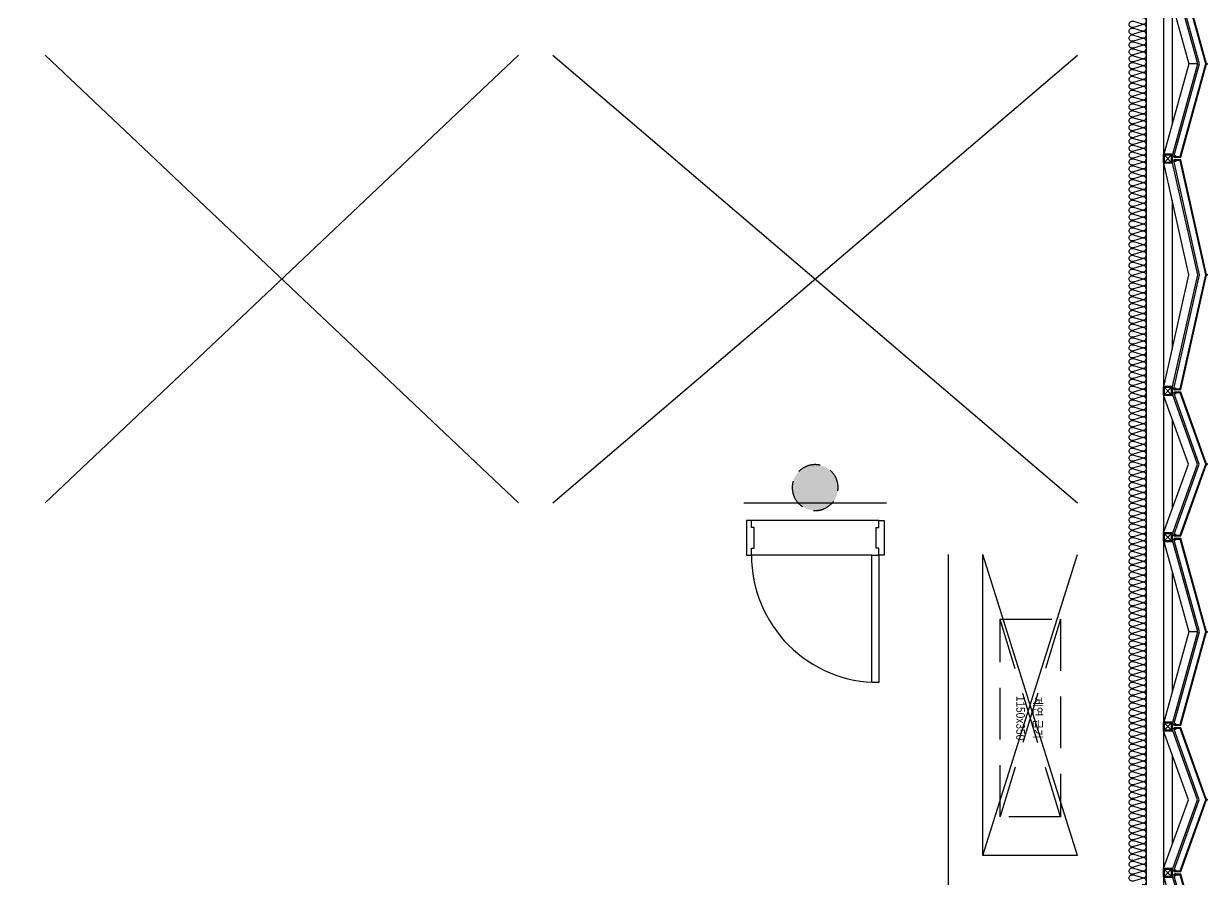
# Model space of a CAD drawing. Header units: millimetres. Extents: x 49154 to 181784, y 28275 to 149577.
# Drawn here: x 170929 to 177808, y 116718 to 121689 of the extents above; entities that cross this region are included whole.
import ezdxf
from ezdxf.enums import TextEntityAlignment as Align

# ---------------------------------------------------------------- set-up
doc = ezdxf.new("R2010")
doc.units = ezdxf.units.MM
doc.header["$LTSCALE"] = 300
for name, pattern in [('ghid', [3, 2, -1]), ('H1', [1.5, 1, -0.5]), ('HID', [2.8, 1.8, -1])]:
    doc.linetypes.add(name, pattern=pattern)
for name, color, linetype in [('6FIN', 6, 'Continuous'), ('A-DOOR', 4, 'Continuous'), ('A-ETC-소방', 8, 'H1'), ('A-HAT', 251, 'Continuous'), ('A-OPEN', 1, 'Continuous'), ('A-OPEN-HID', 1, 'H1'), ('A-WALL-D', 7, 'Continuous'), ('A-갑종방화문', 7, 'Continuous'), ('A-방화문표기', 6, 'ghid'), ('A-하지철물', 55, 'Continuous'), ('alucobond', 4, 'Continuous'), ('ISL', 251, 'Continuous'), ('mold', 4, 'Continuous'), ('SHEET', 6, 'Continuous')]:
    doc.layers.add(name, color=color, linetype=linetype)
doc.styles.add('Gdim', font='')
doc.styles.get('Gdim').set_extended_font_data('Dotum')

# ---------------------------------------------------------------- blocks, each defined once
blk = doc.blocks.new('EX-1100')
at = {"layer": '6FIN', "elevation": 0}
for points in [[(3.2, 204.1), (46.8, 204.1, 0.414214), (50, 207.3), (50, 250.9, 0.414214), (46.8, 254.1), (3.2, 254.1, 0.414214), (0, 250.9), (0, 207.3, 0.414214)], [(1146.8, 204.1), (1103.2, 204.1, -0.414214), (1100, 207.3), (1100, 250.9, -0.414214), (1103.2, 254.1), (1146.8, 254.1, -0.414214), (1150, 250.9), (1150, 207.3, -0.414214)]]:
    blk.add_lwpolyline(points, format="xyb", close=True, dxfattribs=at)
at = {"layer": 'A-하지철물'}
for p, q in [((1100, 254.1), (50, 254.1)), ((923.1, 204.1), (226.9, 204.1)), ((575, 55.9), (575, 107.8))]:
    blk.add_line(p, q, dxfattribs=at)
at = {"layer": 'A-하지철물', "elevation": 0}
blk.add_lwpolyline([(1100, 201.1), (1100, 253), (575, 107.8), (50, 253), (50, 201.1), (575, 55.9)], close=True, dxfattribs=at)
at = {"layer": 'A-하지철물'}
blk.add_circle((575, 4.1), 4.07, dxfattribs=at)
at = {"layer": 'alucobond', "color": 251, "linetype": 'HID', "ltscale": 10}
for p, q in [((30.2, 185.1), (41.5, 185.1)), ((31.5, 182.4), (31.5, 187.8)), ((31.5, 186.6), (39.5, 186.6)), ((31.5, 183.6), (39.5, 183.6)), ((32, 189.3), (32.5, 189.3)), ((32, 180.9), (32.5, 180.9)), ((32.5, 180.9), (32.5, 189.3)), ((38, 182.7), (38, 187.4)), ((39.5, 182.7), (39.5, 187.4)), ((1119.8, 185.1), (1108.5, 185.1)), ((1110.5, 182.7), (1110.5, 187.4)), ((1118.5, 186.6), (1110.5, 186.6)), ((1118.5, 183.6), (1110.5, 183.6)), ((1112, 182.7), (1112, 187.4)), ((1117.5, 180.9), (1117.5, 189.3)), ((1118, 189.3), (1117.5, 189.3)), ((1118, 180.9), (1117.5, 180.9)), ((1118.5, 182.4), (1118.5, 187.8))]:
    blk.add_line(p, q, dxfattribs=at)
at = {"layer": 'alucobond'}
for p, q in [((32.5, 195.1), (36.5, 195.1)), ((1117.5, 195.1), (1113.5, 195.1))]:
    blk.add_line(p, q, dxfattribs=at)
at = {"layer": 'alucobond', "color": 251, "linetype": 'HID', "ltscale": 10, "elevation": 0}
for points in [[(32, 189.3), (31.5, 187.8)], [(32, 180.9), (31.5, 182.4)], [(36.5, 194.5), (575, 45.6), (1113.5, 194.5)], [(1118, 189.3), (1118.5, 187.8)], [(1118, 180.9), (1118.5, 182.4)]]:
    blk.add_lwpolyline(points, dxfattribs=at)
at = {"layer": 'alucobond', "elevation": 0}
for points in [[(32.5, 195.1), (32.5, 154.1), (575, 4.1), (1117.5, 154.1), (1117.5, 195.1)], [(36.5, 195.1), (36.5, 157.1), (575, 8.2), (1113.5, 157.1), (1113.5, 195.1)], [(1113.5, 195.1), (1113.5, 157.2)]]:
    blk.add_lwpolyline(points, dxfattribs=at)
at = {"layer": 'alucobond', "color": 251, "linetype": 'HID', "ltscale": 10, "elevation": 0}
for points in [[(39.5, 186.6, -0.666667), (39.5, 183.6, -1.5)], [(1110.5, 186.6, 0.666667), (1110.5, 183.6, 1.5)]]:
    blk.add_lwpolyline(points, format="xyb", dxfattribs=at)
at = {"layer": 'alucobond', "color": 251, "linetype": 'HID', "ltscale": 10}
for centre, start, end in [((38.7, 187.4), 0, 180), ((38.7, 182.7), 180, 0), ((1111.3, 187.4), 0, 180), ((1111.3, 182.7), 180, 0)]:
    blk.add_arc(centre, 0.75, start, end, dxfattribs=at)
at = {"layer": 'mold', "color": 4, "elevation": 0}
for points in [[(25, 204.1), (25, 202.6)], [(1125, 204.1), (1125, 202.6)]]:
    blk.add_lwpolyline(points, dxfattribs=at)
at = {"layer": 'SHEET', "color": 8}
for p, q in [((46.8, 250.9), (3.2, 207.3)), ((3.2, 250.9), (46.8, 207.3)), ((1103.2, 250.9), (1146.8, 207.3)), ((1146.8, 250.9), (1103.2, 207.3))]:
    blk.add_line(p, q, dxfattribs=at)
at = {"layer": 'SHEET', "color": 8, "elevation": 0}
for points in [[(3.2, 207.3), (46.8, 207.3), (46.8, 250.9), (3.2, 250.9)], [(1146.8, 207.3), (1103.2, 207.3), (1103.2, 250.9), (1146.8, 250.9)]]:
    blk.add_lwpolyline(points, close=True, dxfattribs=at)
blk = doc.blocks.new('EX-1350')
at = {"layer": '6FIN', "elevation": 0}
for points in [[(3.2, 204.1), (46.8, 204.1, 0.414214), (50, 207.3), (50, 250.9, 0.414214), (46.8, 254.1), (3.2, 254.1, 0.414214), (0, 250.9), (0, 207.3, 0.414214)], [(1396.8, 204.1), (1353.2, 204.1, -0.414214), (1350, 207.3), (1350, 250.9, -0.414214), (1353.2, 254.1), (1396.8, 254.1, -0.414214), (1400, 250.9), (1400, 207.3, -0.414214)]]:
    blk.add_lwpolyline(points, format="xyb", close=True, dxfattribs=at)
at = {"layer": 'A-하지철물'}
for p, q in [((1350, 254.1), (50, 254.1)), ((1133.9, 204.1), (266.1, 204.1))]:
    blk.add_line(p, q, dxfattribs=at)
at = {"layer": 'A-하지철물', "elevation": 0}
for points in [[(49.7, 252.7), (700, 106.6), (1350.3, 252.7)], [(50, 254.1), (50, 201.4), (700, 55.3), (1350, 201.4), (1350, 254.1)]]:
    blk.add_lwpolyline(points, dxfattribs=at)
at = {"layer": 'A-하지철물'}
blk.add_circle((700, 4.1), 4.07, dxfattribs=at)
at = {"layer": 'alucobond', "color": 251, "linetype": 'HID', "ltscale": 10}
for p, q in [((30.2, 185.1), (41.5, 185.1)), ((31.5, 182.4), (31.5, 187.8)), ((31.5, 186.6), (39.5, 186.6)), ((31.5, 183.6), (39.5, 183.6)), ((32, 189.3), (32.5, 189.3)), ((32, 180.9), (32.5, 180.9)), ((32.5, 180.9), (32.5, 189.3)), ((38, 182.7), (38, 187.4)), ((39.5, 182.7), (39.5, 187.4)), ((1369.8, 185.1), (1358.5, 185.1)), ((1360.5, 182.7), (1360.5, 187.4)), ((1368.5, 186.6), (1360.5, 186.6)), ((1368.5, 183.6), (1360.5, 183.6)), ((1362, 182.7), (1362, 187.4)), ((1367.5, 180.9), (1367.5, 189.3)), ((1368, 189.3), (1367.5, 189.3)), ((1368, 180.9), (1367.5, 180.9)), ((1368.5, 182.4), (1368.5, 187.8))]:
    blk.add_line(p, q, dxfattribs=at)
at = {"layer": 'alucobond'}
for p, q in [((32.5, 195.1), (36.5, 195.1)), ((1367.5, 195.1), (1363.5, 195.1))]:
    blk.add_line(p, q, dxfattribs=at)
at = {"layer": 'alucobond', "color": 251, "linetype": 'HID', "ltscale": 10, "elevation": 0}
for points in [[(32, 189.3), (31.5, 187.8)], [(32, 180.9), (31.5, 182.4)], [(36.5, 194.2), (700, 45.1), (1363.5, 194.2)], [(1368, 189.3), (1368.5, 187.8)], [(1368, 180.9), (1368.5, 182.4)]]:
    blk.add_lwpolyline(points, dxfattribs=at)
at = {"layer": 'alucobond', "elevation": 0}
for points in [[(32.5, 195.1), (32.5, 154.1), (700, 4.1), (1367.5, 154.1), (1367.5, 195.1)], [(36.5, 195.1), (36.5, 157.3), (700, 8.2), (1363.5, 157.3), (1363.5, 195.1)]]:
    blk.add_lwpolyline(points, dxfattribs=at)
at = {"layer": 'alucobond', "color": 251, "linetype": 'HID', "ltscale": 10, "elevation": 0}
for points in [[(39.5, 186.6, -0.666667), (39.5, 183.6, -1.5)], [(1360.5, 186.6, 0.666667), (1360.5, 183.6, 1.5)]]:
    blk.add_lwpolyline(points, format="xyb", dxfattribs=at)
at = {"layer": 'alucobond', "color": 251, "linetype": 'HID', "ltscale": 10}
for centre, start, end in [((38.7, 187.4), 0, 180), ((38.7, 182.7), 180, 0), ((1361.3, 187.4), 0, 180), ((1361.3, 182.7), 180, 0)]:
    blk.add_arc(centre, 0.75, start, end, dxfattribs=at)
at = {"layer": 'mold', "color": 4, "elevation": 0}
for points in [[(25, 204.1), (25, 202.6)], [(1375, 204.1), (1375, 202.6)]]:
    blk.add_lwpolyline(points, dxfattribs=at)
at = {"layer": 'SHEET', "color": 8}
for p, q in [((46.8, 250.9), (3.2, 207.3)), ((3.2, 250.9), (46.8, 207.3)), ((1353.2, 250.9), (1396.8, 207.3)), ((1396.8, 250.9), (1353.2, 207.3))]:
    blk.add_line(p, q, dxfattribs=at)
at = {"layer": 'SHEET', "color": 8, "elevation": 0}
for points in [[(3.2, 207.3), (46.8, 207.3), (46.8, 250.9), (3.2, 250.9)], [(1396.8, 207.3), (1353.2, 207.3), (1353.2, 250.9), (1396.8, 250.9)]]:
    blk.add_lwpolyline(points, close=True, dxfattribs=at)
blk = doc.blocks.new('EX-850-1')
at = {"layer": '6FIN', "elevation": 0}
for points in [[(3.2, 204.1), (46.8, 204.1, 0.414214), (50, 207.3), (50, 250.9, 0.414214), (46.8, 254.1), (3.2, 254.1, 0.414214), (0, 250.9), (0, 207.3, 0.414214)], [(896.8, 204.1), (853.2, 204.1, -0.414214), (850, 207.3), (850, 250.9, -0.414214), (853.2, 254.1), (896.8, 254.1, -0.414214), (900, 250.9), (900, 207.3, -0.414214)]]:
    blk.add_lwpolyline(points, format="xyb", close=True, dxfattribs=at)
at = {"layer": 'A-하지철물'}
for p, q in [((850, 254.1), (50, 254.1)), ((710.9, 204.1), (189.1, 204.1))]:
    blk.add_line(p, q, dxfattribs=at)
at = {"layer": 'A-하지철물', "elevation": 0}
for points in [[(49.9, 254.1), (450, 110.3), (850.1, 254.1)], [(50, 204.1), (50, 200.9), (450, 57.2), (850, 200.9), (850, 204.1)]]:
    blk.add_lwpolyline(points, dxfattribs=at)
at = {"layer": 'A-하지철물'}
blk.add_circle((450, 4.1), 4.07, dxfattribs=at)
at = {"layer": 'alucobond', "color": 251, "linetype": 'HID', "ltscale": 10}
for p, q in [((30.2, 185.1), (41.5, 185.1)), ((31.5, 182.4), (31.5, 187.8)), ((31.5, 186.6), (39.5, 186.6)), ((31.5, 183.6), (39.5, 183.6)), ((32, 189.3), (32.5, 189.3)), ((32, 180.9), (32.5, 180.9)), ((32.5, 180.9), (32.5, 189.3)), ((38, 182.7), (38, 187.4)), ((39.5, 182.7), (39.5, 187.4)), ((869.8, 185.1), (858.5, 185.1)), ((860.5, 182.7), (860.5, 187.4)), ((868.5, 186.6), (860.5, 186.6)), ((868.5, 183.6), (860.5, 183.6)), ((862, 182.7), (862, 187.4)), ((867.5, 180.9), (867.5, 189.3)), ((868, 189.3), (867.5, 189.3)), ((868, 180.9), (867.5, 180.9)), ((868.5, 182.4), (868.5, 187.8))]:
    blk.add_line(p, q, dxfattribs=at)
at = {"layer": 'alucobond'}
for p, q in [((32.5, 195.1), (36.5, 195.1)), ((867.5, 195.1), (863.5, 195.1))]:
    blk.add_line(p, q, dxfattribs=at)
at = {"layer": 'alucobond', "color": 251, "linetype": 'HID', "ltscale": 10}
for points in [[(32, 189.3), (31.5, 187.8)], [(32, 180.9), (31.5, 182.4)], [(868, 189.3), (868.5, 187.8)], [(868, 180.9), (868.5, 182.4)]]:
    blk.add_lwpolyline(points, dxfattribs=at)
at = {"layer": 'alucobond', "elevation": 0}
for points in [[(32.5, 195.1), (32.5, 154.1), (450, 4.1), (867.5, 154.1), (867.5, 195.1)], [(36.5, 195.1), (36.5, 156.9), (450, 8.3), (863.5, 156.9), (863.5, 195.1)]]:
    blk.add_lwpolyline(points, dxfattribs=at)
at = {"layer": 'alucobond', "color": 251, "linetype": 'HID', "ltscale": 10, "elevation": 0}
blk.add_lwpolyline([(36.5, 195.1), (450, 46.6), (863.5, 195.1)], dxfattribs=at)
at = {"layer": 'alucobond', "color": 251, "linetype": 'HID', "ltscale": 10}
for points in [[(39.5, 186.6, -0.666667), (39.5, 183.6, -1.5)], [(860.5, 186.6, 0.666667), (860.5, 183.6, 1.5)]]:
    blk.add_lwpolyline(points, format="xyb", dxfattribs=at)
for centre, start, end in [((38.7, 187.4), 0, 180), ((38.7, 182.7), 180, 0), ((861.3, 187.4), 0, 180), ((861.3, 182.7), 180, 0)]:
    blk.add_arc(centre, 0.75, start, end, dxfattribs=at)
at = {"layer": 'mold', "color": 4}
for points in [[(25, 204.1), (25, 202.6)], [(875, 204.1), (875, 202.6)]]:
    blk.add_lwpolyline(points, dxfattribs=at)
at = {"layer": 'SHEET', "color": 8}
for p, q in [((46.8, 250.9), (3.2, 207.3)), ((3.2, 250.9), (46.8, 207.3)), ((853.2, 250.9), (896.8, 207.3)), ((896.8, 250.9), (853.2, 207.3))]:
    blk.add_line(p, q, dxfattribs=at)
at = {"layer": 'SHEET', "color": 8, "elevation": 0}
for points in [[(3.2, 207.3), (46.8, 207.3), (46.8, 250.9), (3.2, 250.9)], [(896.8, 207.3), (853.2, 207.3), (853.2, 250.9), (896.8, 250.9)]]:
    blk.add_lwpolyline(points, close=True, dxfattribs=at)
blk = doc.blocks.new('A$C576E180F--')
at = {"layer": 'A-DOOR', "color": 8}
for p, q in [((774.5, 734.5), (1474.5, 734.5)), ((734.5, 534.5), (1474.5, 534.5))]:
    blk.add_line(p, q, dxfattribs=at)
at = {"layer": 'A-DOOR'}
for points in [[(734.5, 734.5), (734.5, 1474.5), (774.5, 1474.5), (774.5, 734.5)], [(704.5, 734.5), (734.5, 734.5), (734.5, 694.5), (749.5, 694.5), (749.5, 574.5), (734.5, 574.5), (734.5, 534.5), (704.5, 534.5)], [(1504.5, 734.5), (1474.5, 734.5), (1474.5, 694.5), (1459.5, 694.5), (1459.5, 574.5), (1474.5, 574.5), (1474.5, 534.5), (1504.5, 534.5)]]:
    blk.add_lwpolyline(points, close=True, dxfattribs=at)
at = {"layer": 'A-DOOR', "color": 1}
blk.add_arc((737.3, 737.3), 737.3, 359.78762, 90.21238, dxfattribs=at)
blk = doc.blocks.new('SYM-갑종방화문')
at = {"layer": 'A-방화문표기'}
blk.add_hatch(color=251, dxfattribs=at).paths.add_polyline_path([(-600, 0, 1), (600, 0, 1)])
at = {"layer": 'A-방화문표기', "color": 251}
blk.add_circle((0, 0), 600, dxfattribs=at)
blk = doc.blocks.new('A$C1B410CB1')
at = {"layer": 'A-갑종방화문', "xscale": 0.1666666666666667, "yscale": 0.1666666666666667, "zscale": 0.1666666666666667}
blk.add_blockref('SYM-갑종방화문', (100, 100), dxfattribs=at)
blk = doc.blocks.new('제연급기 1150X350')
for p, q in [((175, 575), (-175, -575)), ((175, -575), (-175, 575))]:
    blk.add_line(p, q)
blk.add_lwpolyline([(175, 575), (175, -575), (-175, -575), (-175, 575)], close=True)
at = {"style": 'Gdim', "width": 0.9}
for s, p in [('1150x350', (-56.4, 0)), ('제연 급기', (43.7, 0))]:
    blk.add_text(s, height=50, rotation=270, dxfattribs=at).set_placement(p, align=Align.MIDDLE_CENTER)

msp = doc.modelspace()

# ---------------------------------------------------------------- linework, layer by layer
at = {"layer": 'A-HAT'}
msp.add_line((175113.6, 118905), (175943.6, 118905), dxfattribs=at)
at = {"layer": 'A-OPEN'}
for p, q in [((173803.6, 121505), (171053.6, 118905)), ((173803.6, 118905), (171053.6, 121505)), ((174003.6, 118905), (177053.6, 121505)), ((174003.6, 121505), (177053.6, 118905))]:
    msp.add_line(p, q, dxfattribs=at)
at = {"layer": 'A-OPEN-HID', "linetype": 'Continuous'}
for p, q in [((176503.6, 116855), (177053.6, 118605)), ((177053.6, 116855), (176503.6, 118605))]:
    msp.add_line(p, q, dxfattribs=at)
at = {"layer": 'A-WALL-D'}
for p, q in [((176303.6, 115605), (176303.6, 118605)), ((176503.6, 116855), (176503.6, 118605)), ((177053.6, 116855), (176503.6, 116855))]:
    msp.add_line(p, q, dxfattribs=at)
at = {"layer": 'ISL', "elevation": 0}
msp.add_lwpolyline([(166583.6, 107105), (177453.6, 107105), (177453.6, 135425)], dxfattribs=at)
msp.add_lwpolyline([(177429.3, 116687.4, 1.372593), (177429.3, 116722.7), (177377.8, 116707.4, -0.509267), (177353.6, 116725, -0.509267), (177377.8, 116742.7), (177429.3, 116727.4, 1.372593), (177429.3, 116762.7), (177377.8, 116747.4, -0.509267), (177353.6, 116765, -0.509267), (177377.8, 116782.7), (177429.3, 116767.4, 1.372593), (177429.3, 116802.7), (177377.8, 116787.4, -0.509267), (177353.6, 116805, -0.509267), (177377.8, 116822.7), (177429.3, 116807.4, 1.372593), (177429.3, 116842.7), (177377.8, 116827.4, -0.509267), (177353.6, 116845, -0.509267), (177377.8, 116862.7), (177429.3, 116847.4, 1.372593), (177429.3, 116882.7), (177377.8, 116867.4, -0.509267), (177353.6, 116885, -0.509267), (177377.8, 116902.7), (177429.3, 116887.4, 1.372593), (177429.3, 116922.7), (177377.8, 116907.4, -0.509267), (177353.6, 116925, -0.509267), (177377.8, 116942.7), (177429.3, 116927.4, 1.372593), (177429.3, 116962.7), (177377.8, 116947.4, -0.509267), (177353.6, 116965, -0.509267), (177377.8, 116982.7), (177429.3, 116967.4, 1.372593), (177429.3, 117002.7), (177377.8, 116987.4, -0.509267), (177353.6, 117005, -0.509267), (177377.8, 117022.7), (177429.3, 117007.4, 1.372593), (177429.3, 117042.7), (177377.8, 117027.4, -0.509267), (177353.6, 117045, -0.509267), (177377.8, 117062.7), (177429.3, 117047.4, 1.372593), (177429.3, 117082.7), (177377.8, 117067.4, -0.509267), (177353.6, 117085, -0.509267), (177377.8, 117102.7), (177429.3, 117087.4, 1.372593), (177429.3, 117122.7), (177377.8, 117107.4, -0.509267), (177353.6, 117125, -0.509267), (177377.8, 117142.7), (177429.3, 117127.4, 1.372593), (177429.3, 117162.7), (177377.8, 117147.4, -0.509267), (177353.6, 117165, -0.509267), (177377.8, 117182.7), (177429.3, 117167.4, 1.372593), (177429.3, 117202.7), (177377.8, 117187.4, -0.509267), (177353.6, 117205, -0.509267), (177377.8, 117222.7), (177429.3, 117207.4, 1.372593), (177429.3, 117242.7), (177377.8, 117227.4, -0.509267), (177353.6, 117245, -0.509267), (177377.8, 117262.7), (177429.3, 117247.4, 1.372593), (177429.3, 117282.7), (177377.8, 117267.4, -0.509267), (177353.6, 117285, -0.509267), (177377.8, 117302.7), (177429.3, 117287.4, 1.372593), (177429.3, 117322.7), (177377.8, 117307.4, -0.509267), (177353.6, 117325, -0.509267), (177377.8, 117342.7), (177429.3, 117327.4, 1.372593), (177429.3, 117362.7), (177377.8, 117347.4, -0.509267), (177353.6, 117365, -0.509267), (177377.8, 117382.7), (177429.3, 117367.4, 1.372593), (177429.3, 117402.7), (177377.8, 117387.4, -0.509267), (177353.6, 117405, -0.509267), (177377.8, 117422.7), (177429.3, 117407.4, 1.372593), (177429.3, 117442.7), (177377.8, 117427.4, -0.509267), (177353.6, 117445, -0.509267), (177377.8, 117462.7), (177429.3, 117447.4, 1.372593), (177429.3, 117482.7), (177377.8, 117467.4, -0.509267), (177353.6, 117485, -0.509267), (177377.8, 117502.7), (177429.3, 117487.4, 1.372593), (177429.3, 117522.7), (177377.8, 117507.4, -0.509267), (177353.6, 117525, -0.509267), (177377.8, 117542.7), (177429.3, 117527.4, 1.372593), (177429.3, 117562.7), (177377.8, 117547.4, -0.509267), (177353.6, 117565, -0.509267), (177377.8, 117582.7), (177429.3, 117567.4, 1.372593), (177429.3, 117602.7), (177377.8, 117587.4, -0.509267), (177353.6, 117605, -0.509267), (177377.8, 117622.7), (177429.3, 117607.4, 1.372593), (177429.3, 117642.7), (177377.8, 117627.4, -0.509267), (177353.6, 117645, -0.509267), (177377.8, 117662.7), (177429.3, 117647.4, 1.372593), (177429.3, 117682.7), (177377.8, 117667.4, -0.509267), (177353.6, 117685, -0.509267), (177377.8, 117702.7), (177429.3, 117687.4, 1.372593), (177429.3, 117722.7), (177377.8, 117707.4, -0.509267), (177353.6, 117725, -0.509267), (177377.8, 117742.7), (177429.3, 117727.4, 1.372593), (177429.3, 117762.7), (177377.8, 117747.4, -0.509267), (177353.6, 117765, -0.509267), (177377.8, 117782.7), (177429.3, 117767.4, 1.372593), (177429.3, 117802.7), (177377.8, 117787.4, -0.509267), (177353.6, 117805, -0.509267), (177377.8, 117822.7), (177429.3, 117807.4, 1.372593), (177429.3, 117842.7), (177377.8, 117827.4, -0.509267), (177353.6, 117845, -0.509267), (177377.8, 117862.7), (177429.3, 117847.4, 1.372593), (177429.3, 117882.7), (177377.8, 117867.4, -0.509267), (177353.6, 117885, -0.509267), (177377.8, 117902.7), (177429.3, 117887.4, 1.372593), (177429.3, 117922.7), (177377.8, 117907.4, -0.509267), (177353.6, 117925, -0.509267), (177377.8, 117942.7), (177429.3, 117927.4, 1.372593), (177429.3, 117962.7), (177377.8, 117947.4, -0.509267), (177353.6, 117965, -0.509267), (177377.8, 117982.7), (177429.3, 117967.4, 1.372593), (177429.3, 118002.7), (177377.8, 117987.4, -0.509267), (177353.6, 118005, -0.509267), (177377.8, 118022.7), (177429.3, 118007.4, 1.372593), (177429.3, 118042.7), (177377.8, 118027.4, -0.509267), (177353.6, 118045, -0.509267), (177377.8, 118062.7), (177429.3, 118047.4, 1.372593), (177429.3, 118082.7), (177377.8, 118067.4, -0.509267), (177353.6, 118085, -0.509267), (177377.8, 118102.7), (177429.3, 118087.4, 1.372593), (177429.3, 118122.7), (177377.8, 118107.4, -0.509267), (177353.6, 118125, -0.509267), (177377.8, 118142.7), (177429.3, 118127.4, 1.372593), (177429.3, 118162.7), (177377.8, 118147.4, -0.509267), (177353.6, 118165, -0.509267), (177377.8, 118182.7), (177429.3, 118167.4, 1.372593), (177429.3, 118202.7), (177377.8, 118187.4, -0.509267), (177353.6, 118205, -0.509267), (177377.8, 118222.7), (177429.3, 118207.4, 1.372593), (177429.3, 118242.7), (177377.8, 118227.4, -0.509267), (177353.6, 118245, -0.509267), (177377.8, 118262.7), (177429.3, 118247.4, 1.372593), (177429.3, 118282.7), (177377.8, 118267.4, -0.509267), (177353.6, 118285, -0.509267), (177377.8, 118302.7), (177429.3, 118287.4, 1.372593), (177429.3, 118322.7), (177377.8, 118307.4, -0.509267), (177353.6, 118325, -0.509267), (177377.8, 118342.7), (177429.3, 118327.4, 1.372593), (177429.3, 118362.7), (177377.8, 118347.4, -0.509267), (177353.6, 118365, -0.509267), (177377.8, 118382.7), (177429.3, 118367.4, 1.372593), (177429.3, 118402.7), (177377.8, 118387.4, -0.509267), (177353.6, 118405, -0.509267), (177377.8, 118422.7), (177429.3, 118407.4, 1.372593), (177429.3, 118442.7), (177377.8, 118427.4, -0.509267), (177353.6, 118445, -0.509267), (177377.8, 118462.7), (177429.3, 118447.4, 1.372593), (177429.3, 118482.7), (177377.8, 118467.4, -0.509267), (177353.6, 118485, -0.509267), (177377.8, 118502.7), (177429.3, 118487.4, 1.372593), (177429.3, 118522.7), (177377.8, 118507.4, -0.509267), (177353.6, 118525, -0.509267), (177377.8, 118542.7), (177429.3, 118527.4, 1.372593), (177429.3, 118562.7), (177377.8, 118547.4, -0.509267), (177353.6, 118565, -0.509267), (177377.8, 118582.7), (177429.3, 118567.4, 1.372593), (177429.3, 118602.7), (177377.8, 118587.4, -0.509267), (177353.6, 118605, -0.509267), (177377.8, 118622.7), (177429.3, 118607.4, 1.372593), (177429.3, 118642.7), (177377.8, 118627.4, -0.509267), (177353.6, 118645, -0.509267), (177377.8, 118662.7), (177429.3, 118647.4, 1.372593), (177429.3, 118682.7), (177377.8, 118667.4, -0.509267), (177353.6, 118685, -0.509267), (177377.8, 118702.7), (177429.3, 118687.4, 1.372593), (177429.3, 118722.7), (177377.8, 118707.4, -0.509267), (177353.6, 118725, -0.509267), (177377.8, 118742.7), (177429.3, 118727.4, 1.372593), (177429.3, 118762.7), (177377.8, 118747.4, -0.509267), (177353.6, 118765, -0.509267), (177377.8, 118782.7), (177429.3, 118767.4, 1.372593), (177429.3, 118802.7), (177377.8, 118787.4, -0.509267), (177353.6, 118805, -0.509267), (177377.8, 118822.7), (177429.3, 118807.4, 1.372593), (177429.3, 118842.7), (177377.8, 118827.4, -0.509267), (177353.6, 118845, -0.509267), (177377.8, 118862.7), (177429.3, 118847.4, 1.372593), (177429.3, 118882.7), (177377.8, 118867.4, -0.509267), (177353.6, 118885, -0.509267), (177377.8, 118902.7), (177429.3, 118887.4, 1.372593), (177429.3, 118922.7), (177377.8, 118907.4, -0.509267), (177353.6, 118925, -0.509267), (177377.8, 118942.7), (177429.3, 118927.4, 1.372593), (177429.3, 118962.7), (177377.8, 118947.4, -0.509267), (177353.6, 118965, -0.509267), (177377.8, 118982.7), (177429.3, 118967.4, 1.372593), (177429.3, 119002.7), (177377.8, 118987.4, -0.509267), (177353.6, 119005, -0.509267), (177377.8, 119022.7), (177429.3, 119007.4, 1.372593), (177429.3, 119042.7), (177377.8, 119027.4, -0.509267), (177353.6, 119045, -0.509267), (177377.8, 119062.7), (177429.3, 119047.4, 1.372593), (177429.3, 119082.7), (177377.8, 119067.4, -0.509267), (177353.6, 119085, -0.509267), (177377.8, 119102.7), (177429.3, 119087.4, 1.372593), (177429.3, 119122.7), (177377.8, 119107.4, -0.509267), (177353.6, 119125, -0.509267), (177377.8, 119142.7), (177429.3, 119127.4, 1.372593), (177429.3, 119162.7), (177377.8, 119147.4, -0.509267), (177353.6, 119165, -0.509267), (177377.8, 119182.7), (177429.3, 119167.4, 1.372593), (177429.3, 119202.7), (177377.8, 119187.4, -0.509267), (177353.6, 119205, -0.509267), (177377.8, 119222.7), (177429.3, 119207.4, 1.372593), (177429.3, 119242.7), (177377.8, 119227.4, -0.509267), (177353.6, 119245, -0.509267), (177377.8, 119262.7), (177429.3, 119247.4, 1.372593), (177429.3, 119282.7), (177377.8, 119267.4, -0.509267), (177353.6, 119285, -0.509267), (177377.8, 119302.7), (177429.3, 119287.4, 1.372593), (177429.3, 119322.7), (177377.8, 119307.4, -0.509267), (177353.6, 119325, -0.509267), (177377.8, 119342.7), (177429.3, 119327.4, 1.372593), (177429.3, 119362.7), (177377.8, 119347.4, -0.509267), (177353.6, 119365, -0.509267), (177377.8, 119382.7), (177429.3, 119367.4, 1.372593), (177429.3, 119402.7), (177377.8, 119387.4, -0.509267), (177353.6, 119405, -0.509267), (177377.8, 119422.7), (177429.3, 119407.4, 1.372593), (177429.3, 119442.7), (177377.8, 119427.4, -0.509267), (177353.6, 119445, -0.509267), (177377.8, 119462.7), (177429.3, 119447.4, 1.372593), (177429.3, 119482.7), (177377.8, 119467.4, -0.509267), (177353.6, 119485, -0.509267), (177377.8, 119502.7), (177429.3, 119487.4, 1.372593), (177429.3, 119522.7), (177377.8, 119507.4, -0.509267), (177353.6, 119525, -0.509267), (177377.8, 119542.7), (177429.3, 119527.4, 1.372593), (177429.3, 119562.7), (177377.8, 119547.4, -0.509267), (177353.6, 119565, -0.509267), (177377.8, 119582.7), (177429.3, 119567.4, 1.372593), (177429.3, 119602.7), (177377.8, 119587.4, -0.509267), (177353.6, 119605, -0.509267), (177377.8, 119622.7), (177429.3, 119607.4, 1.372593), (177429.3, 119642.7), (177377.8, 119627.4, -0.509267), (177353.6, 119645, -0.509267), (177377.8, 119662.7), (177429.3, 119647.4, 1.372593), (177429.3, 119682.7), (177377.8, 119667.4, -0.509267), (177353.6, 119685, -0.509267), (177377.8, 119702.7), (177429.3, 119687.4, 1.372593), (177429.3, 119722.7), (177377.8, 119707.4, -0.509267), (177353.6, 119725, -0.509267), (177377.8, 119742.7), (177429.3, 119727.4, 1.372593), (177429.3, 119762.7), (177377.8, 119747.4, -0.509267), (177353.6, 119765, -0.509267), (177377.8, 119782.7), (177429.3, 119767.4, 1.372593), (177429.3, 119802.7), (177377.8, 119787.4, -0.509267), (177353.6, 119805, -0.509267), (177377.8, 119822.7), (177429.3, 119807.4, 1.372593), (177429.3, 119842.7), (177377.8, 119827.4, -0.509267), (177353.6, 119845, -0.509267), (177377.8, 119862.7), (177429.3, 119847.4, 1.372593), (177429.3, 119882.7), (177377.8, 119867.4, -0.509267), (177353.6, 119885, -0.509267), (177377.8, 119902.7), (177429.3, 119887.4, 1.372593), (177429.3, 119922.7), (177377.8, 119907.4, -0.509267), (177353.6, 119925, -0.509267), (177377.8, 119942.7), (177429.3, 119927.4, 1.372593), (177429.3, 119962.7), (177377.8, 119947.4, -0.509267), (177353.6, 119965, -0.509267), (177377.8, 119982.7), (177429.3, 119967.4, 1.372593), (177429.3, 120002.7), (177377.8, 119987.4, -0.509267), (177353.6, 120005, -0.509267), (177377.8, 120022.7), (177429.3, 120007.4, 1.372593), (177429.3, 120042.7), (177377.8, 120027.4, -0.509267), (177353.6, 120045, -0.509267), (177377.8, 120062.7), (177429.3, 120047.4, 1.372593), (177429.3, 120082.7), (177377.8, 120067.4, -0.509267), (177353.6, 120085, -0.509267), (177377.8, 120102.7), (177429.3, 120087.4, 1.372593), (177429.3, 120122.7), (177377.8, 120107.4, -0.509267), (177353.6, 120125, -0.509267), (177377.8, 120142.7), (177429.3, 120127.4, 1.372593), (177429.3, 120162.7), (177377.8, 120147.4, -0.509267), (177353.6, 120165, -0.509267), (177377.8, 120182.7), (177429.3, 120167.4, 1.372593), (177429.3, 120202.7), (177377.8, 120187.4, -0.509267), (177353.6, 120205, -0.509267), (177377.8, 120222.7), (177429.3, 120207.4, 1.372593), (177429.3, 120242.7), (177377.8, 120227.4, -0.509267), (177353.6, 120245, -0.509267), (177377.8, 120262.7), (177429.3, 120247.4, 1.372593), (177429.3, 120282.7), (177377.8, 120267.4, -0.509267), (177353.6, 120285, -0.509267), (177377.8, 120302.7), (177429.3, 120287.4, 1.372593), (177429.3, 120322.7), (177377.8, 120307.4, -0.509267), (177353.6, 120325, -0.509267), (177377.8, 120342.7), (177429.3, 120327.4, 1.372593), (177429.3, 120362.7), (177377.8, 120347.4, -0.509267), (177353.6, 120365, -0.509267), (177377.8, 120382.7), (177429.3, 120367.4, 1.372593), (177429.3, 120402.7), (177377.8, 120387.4, -0.509267), (177353.6, 120405, -0.509267), (177377.8, 120422.7), (177429.3, 120407.4, 1.372593), (177429.3, 120442.7), (177377.8, 120427.4, -0.509267), (177353.6, 120445, -0.509267), (177377.8, 120462.7), (177429.3, 120447.4, 1.372593), (177429.3, 120482.7), (177377.8, 120467.4, -0.509267), (177353.6, 120485, -0.509267), (177377.8, 120502.7), (177429.3, 120487.4, 1.372593), (177429.3, 120522.7), (177377.8, 120507.4, -0.509267), (177353.6, 120525, -0.509267), (177377.8, 120542.7), (177429.3, 120527.4, 1.372593), (177429.3, 120562.7), (177377.8, 120547.4, -0.509267), (177353.6, 120565, -0.509267), (177377.8, 120582.7), (177429.3, 120567.4, 1.372593), (177429.3, 120602.7), (177377.8, 120587.4, -0.509267), (177353.6, 120605, -0.509267), (177377.8, 120622.7), (177429.3, 120607.4, 1.372593), (177429.3, 120642.7), (177377.8, 120627.4, -0.509267), (177353.6, 120645, -0.509267), (177377.8, 120662.7), (177429.3, 120647.4, 1.372593), (177429.3, 120682.7), (177377.8, 120667.4, -0.509267), (177353.6, 120685, -0.509267), (177377.8, 120702.7), (177429.3, 120687.4, 1.372593), (177429.3, 120722.7), (177377.8, 120707.4, -0.509267), (177353.6, 120725, -0.509267), (177377.8, 120742.7), (177429.3, 120727.4, 1.372593), (177429.3, 120762.7), (177377.8, 120747.4, -0.509267), (177353.6, 120765, -0.509267), (177377.8, 120782.7), (177429.3, 120767.4, 1.372593), (177429.3, 120802.7), (177377.8, 120787.4, -0.509267), (177353.6, 120805, -0.509267), (177377.8, 120822.7), (177429.3, 120807.4, 1.372593), (177429.3, 120842.7), (177377.8, 120827.4, -0.509267), (177353.6, 120845, -0.509267), (177377.8, 120862.7), (177429.3, 120847.4, 1.372593), (177429.3, 120882.7), (177377.8, 120867.4, -0.509267), (177353.6, 120885, -0.509267), (177377.8, 120902.7), (177429.3, 120887.4, 1.372593), (177429.3, 120922.7), (177377.8, 120907.4, -0.509267), (177353.6, 120925, -0.509267), (177377.8, 120942.7), (177429.3, 120927.4, 1.372593), (177429.3, 120962.7), (177377.8, 120947.4, -0.509267), (177353.6, 120965, -0.509267), (177377.8, 120982.7), (177429.3, 120967.4, 1.372593), (177429.3, 121002.7), (177377.8, 120987.4, -0.509267), (177353.6, 121005, -0.509267), (177377.8, 121022.7), (177429.3, 121007.4, 1.372593), (177429.3, 121042.7), (177377.8, 121027.4, -0.509267), (177353.6, 121045, -0.509267), (177377.8, 121062.7), (177429.3, 121047.4, 1.372593), (177429.3, 121082.7), (177377.8, 121067.4, -0.509267), (177353.6, 121085, -0.509267), (177377.8, 121102.7), (177429.3, 121087.4, 1.372593), (177429.3, 121122.7), (177377.8, 121107.4, -0.509267), (177353.6, 121125, -0.509267), (177377.8, 121142.7), (177429.3, 121127.4, 1.372593), (177429.3, 121162.7), (177377.8, 121147.4, -0.509267), (177353.6, 121165, -0.509267), (177377.8, 121182.7), (177429.3, 121167.4, 1.372593), (177429.3, 121202.7), (177377.8, 121187.4, -0.509267), (177353.6, 121205, -0.509267), (177377.8, 121222.7), (177429.3, 121207.4, 1.372593), (177429.3, 121242.7), (177377.8, 121227.4, -0.509267), (177353.6, 121245, -0.509267), (177377.8, 121262.7), (177429.3, 121247.4, 1.372593), (177429.3, 121282.7), (177377.8, 121267.4, -0.509267), (177353.6, 121285, -0.509267), (177377.8, 121302.7), (177429.3, 121287.4, 1.372593), (177429.3, 121322.7), (177377.8, 121307.4, -0.509267), (177353.6, 121325, -0.509267), (177377.8, 121342.7), (177429.3, 121327.4, 1.372593), (177429.3, 121362.7), (177377.8, 121347.4, -0.509267), (177353.6, 121365, -0.509267), (177377.8, 121382.7), (177429.3, 121367.4, 1.372593), (177429.3, 121402.7), (177377.8, 121387.4, -0.509267), (177353.6, 121405, -0.509267), (177377.8, 121422.7), (177429.3, 121407.4, 1.372593), (177429.3, 121442.7), (177377.8, 121427.4, -0.509267), (177353.6, 121445, -0.509267), (177377.8, 121462.7), (177429.3, 121447.4, 1.372593), (177429.3, 121482.7), (177377.8, 121467.4, -0.509267), (177353.6, 121485, -0.509267), (177377.8, 121502.7), (177429.3, 121487.4, 1.372593), (177429.3, 121522.7), (177377.8, 121507.4, -0.509267), (177353.6, 121525, -0.509267), (177377.8, 121542.7), (177429.3, 121527.4, 1.372593), (177429.3, 121562.7), (177377.8, 121547.4, -0.509267), (177353.6, 121565, -0.509267), (177377.8, 121582.7), (177429.3, 121567.4, 1.372593), (177429.3, 121602.7), (177377.8, 121587.4, -0.509267), (177353.6, 121605, -0.509267), (177377.8, 121622.7), (177429.3, 121607.4, 1.372593), (177429.3, 121642.7), (177377.8, 121627.4, -0.509267), (177353.6, 121645, -0.509267), (177377.8, 121662.7), (177429.3, 121647.4, 1.372593), (177429.3, 121682.7), (177377.8, 121667.4, -0.509267), (177353.6, 121685, -0.509267), (177377.8, 121702.7), (177429.3, 121687.4, 1.372593), (177429.3, 121722.7)], format="xyb", dxfattribs=at)

# ---------------------------------------------------------------- block references
at = {"layer": 'A-DOOR', "rotation": 180}
msp.add_blockref('A$C576E180F--', (176633.1, 119336), dxfattribs=at)
at = {"layer": 'A-ETC-소방'}
msp.add_blockref('제연급기 1150X350', (176778.6, 117654.8), dxfattribs=at)
at = {"layer": 'A-갑종방화문', "xscale": -1.333333333333056, "yscale": 1.333333333333056, "zscale": 1.333333333333056, "rotation": 180}
msp.add_blockref('A$C1B410CB1', (175395.2, 119126.8), dxfattribs=at)
at = {"layer": 'A-하지철물', "rotation": 90}
for name, p in [('EX-1100', (177807.6, 120880)), ('EX-1350', (177807.6, 119530)), ('EX-850-1', (177807.6, 118680)), ('EX-1100', (177807.6, 117580)), ('EX-850-1', (177807.6, 116730)), ('EX-1100', (177807.6, 115630))]:
    msp.add_blockref(name, p, dxfattribs=at)

doc.saveas('drawing.dxf')
